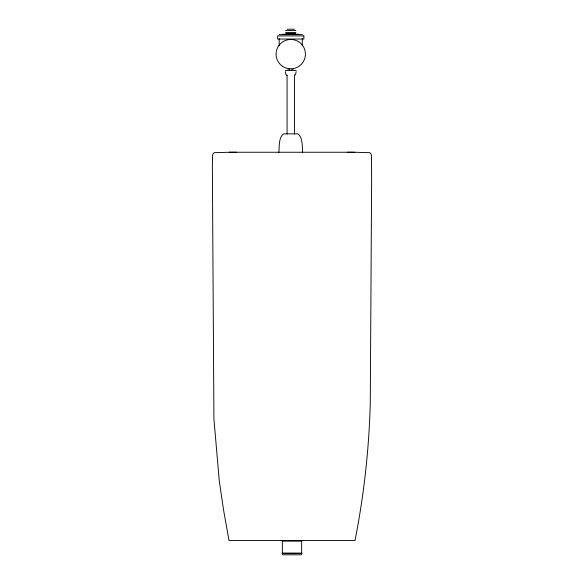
<?xml version="1.0" encoding="UTF-8"?>
<svg xmlns="http://www.w3.org/2000/svg" width="584" height="584" viewBox="0 0 584 584"><rect width="100%" height="100%" fill="white"/><g stroke="black" fill="none" stroke-linecap="round" stroke-linejoin="round"><path stroke-width="0.88" d="M279.203 45.72L279.203 38.683M282.349 553.946L282.349 540.375M285.35 71.525L286.007 74.854L286.664 75.278M287.065 133.999L287.065 75.088M294.445 133.999L294.445 75.088M302.3 45.72L302.3 38.683M229.227 152.256L214.211 152.679L213.138 153.555L212.481 155.928L212.372 168.097L213.919 418.903L219.241 480.596L223.497 509.598L229.001 540.499L354.999 540.499C363.934 495.385 369 449.49 370.271 403.559L371.628 180.288L371.519 155.928L370.862 153.555L369.789 152.679L354.773 152.256L229.227 152.256L236.673 152.227M287.102 29.2L294.402 29.2M285.591 30.507L295.92 30.507M285.642 32.675L295.869 32.675M285.875 33.325L295.635 33.325M287.16 33.821L287.547 33.821M287.773 33.821L292.058 33.821M292.372 33.821L293.234 33.821M293.497 33.821L294.511 33.821M287.131 33.989L293.248 33.989M293.511 33.989L294.54 33.989M282.714 34.237L298.789 34.237M279.145 34.602L302.366 34.602M287.912 69.292L288.284 69.292M289.073 69.292L289.905 69.292M291.606 69.292L292.022 69.292M292.839 69.292L293.226 69.292M285.364 70.46L296.139 70.46M286.671 75.278L287.109 75.278M294.402 75.278L295.504 74.854L296.161 71.525M282.342 554.8L301.658 554.8M354.773 152.256L347.327 152.227M302.614 152.227C302.111 146.518 303.001 137.649 297.92 133.838L283.583 133.838C278.51 137.649 279.4 146.518 278.897 152.227M301.651 540.375L301.651 553.946M303.877 35.901L277.626 35.901L277.626 39.033L303.877 39.033L303.877 35.901M301.76 540.85L282.24 540.85L301.789 540.872M301.95 553.252L282.05 553.252L301.921 553.274M282.437 66.233A14.68 14.68 0 0 0 305.388 55.283A14.68 14.68 0 0 0 284.43 40.88A14.68 14.68 0 0 0 282.437 66.233"/></g></svg>
